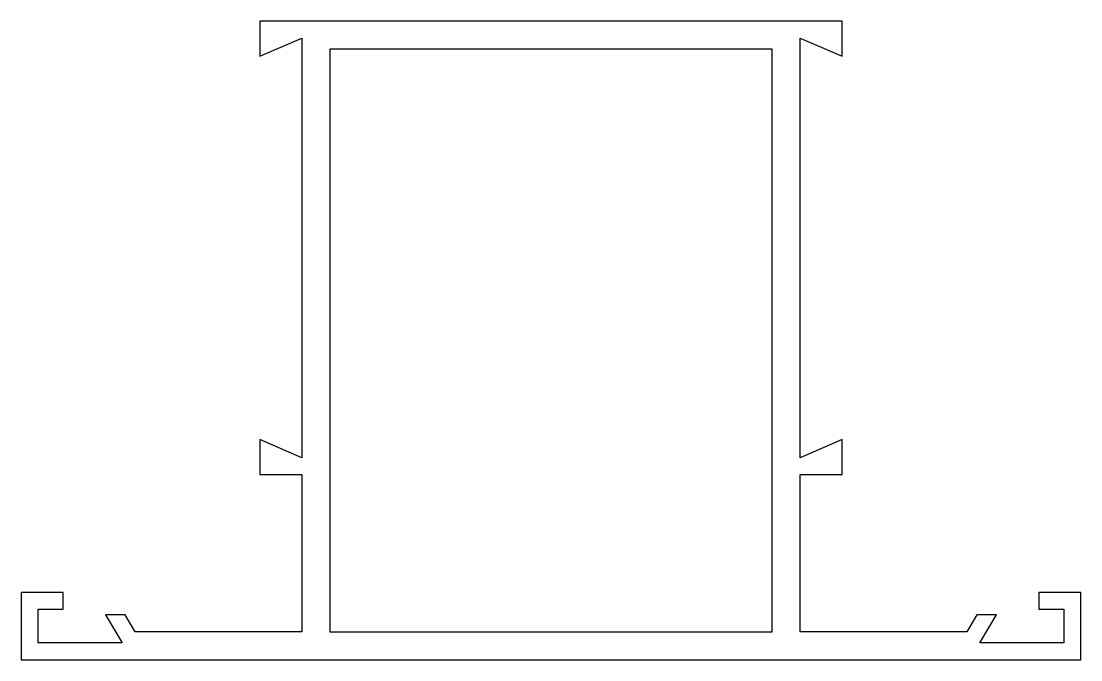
# Model space of a CAD drawing. Extents: x 115.8 to 191.3, y 191.3 to 236.8.
import ezdxf

# ---------------------------------------------------------------- set-up
doc = ezdxf.new("R2010")
doc.units = 0
doc.header["$LTSCALE"] = 15
doc.layers.add('ANA', color=220, linetype='CONTINUOUS')

msp = doc.modelspace()

# ---------------------------------------------------------------- linework, layer by layer
at = {"layer": 'ANA', "color": 0}
msp.add_lwpolyline([(171.302, 204.457), (174.302, 204.457), (174.302, 206.957), (171.302, 205.657), (171.302, 235.557), (174.302, 234.257), (174.302, 236.757), (132.802, 236.757), (132.802, 234.257), (135.802, 235.557), (135.802, 205.657), (132.802, 206.957), (132.802, 204.457), (135.802, 204.457), (135.802, 193.257), (123.922, 193.257), (123.202, 194.457), (121.802, 194.457), (123.002, 192.457), (117.002, 192.457), (117.002, 194.857), (118.802, 194.857), (118.802, 196.057), (115.802, 196.057), (115.802, 191.257), (191.302, 191.257), (191.302, 196.057), (188.302, 196.057), (188.302, 194.857), (190.102, 194.857), (190.102, 192.457), (184.102, 192.457), (185.302, 194.457), (183.903, 194.457), (183.183, 193.257), (171.302, 193.257)], close=True, dxfattribs=at)
at = {"layer": 'ANA', "color": 0, "linetype": 'BYBLOCK'}
msp.add_lwpolyline([(169.302, 193.257), (169.302, 234.757), (137.802, 234.757), (137.802, 193.258)], close=True, dxfattribs=at)

doc.saveas('drawing.dxf')
